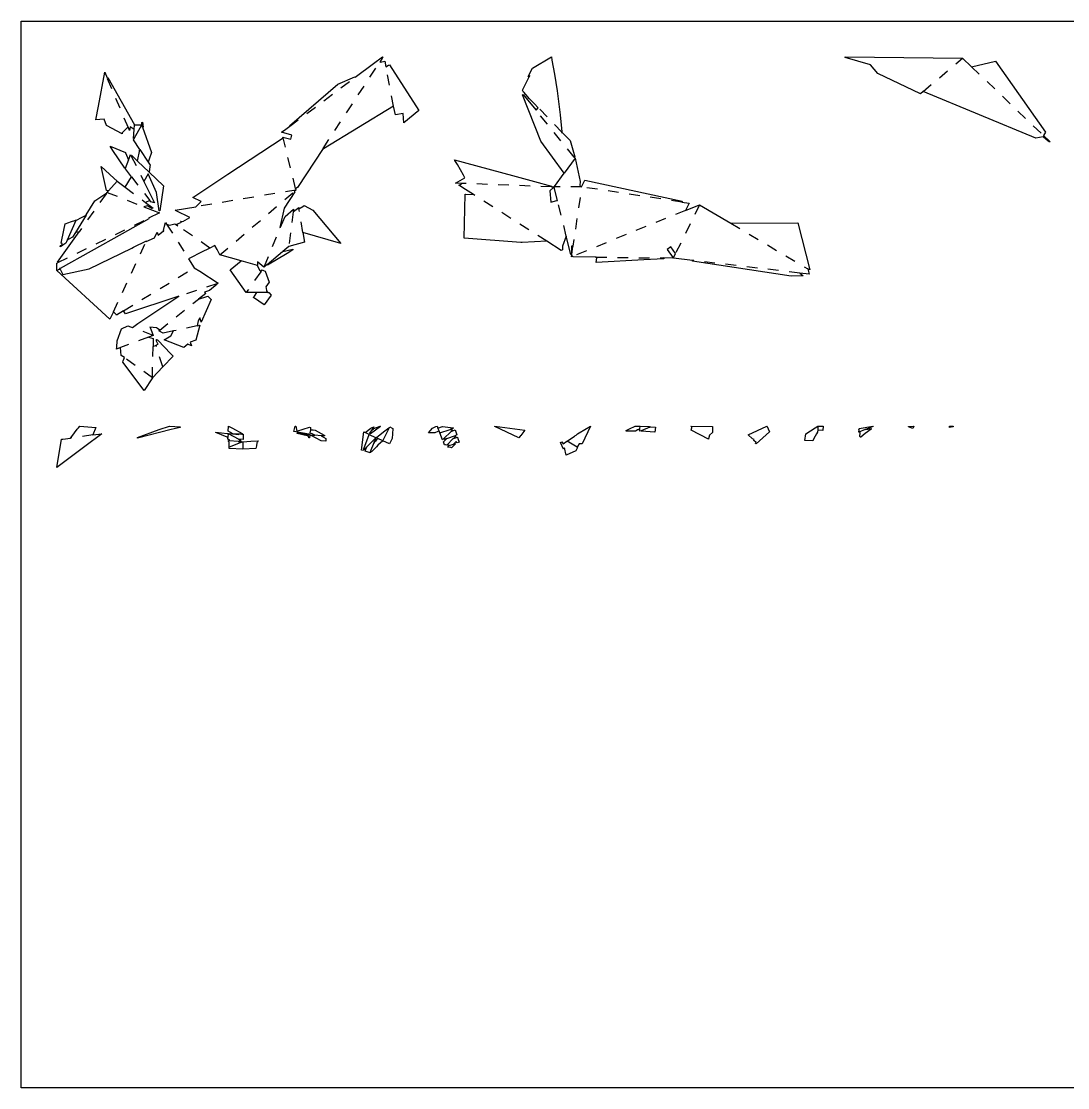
# Model space of a CAD drawing. Header units: metres. Extents: x 0 to 600, y 0 to 300.
# Drawn here: x 0 to 294.3, y 0 to 300 of the extents above; entities that cross this region are included whole.
import ezdxf

# ---------------------------------------------------------------- set-up
doc = ezdxf.new("R2010")
doc.units = ezdxf.units.M

msp = doc.modelspace()

# ---------------------------------------------------------------- linework, layer by layer
at = {"layer": '1'}
for p, q in [((231.752445, 289.827246), (231.77791, 290)), ((238.869848, 287.768009), (231.752445, 289.827246)), ((231.77791, 290), (264.722588, 289.635502)), ((264.722588, 289.635502), (267.29179, 287.184025)), ((267.29179, 287.184025), (274.045993, 288.805406)), ((274.045993, 288.805406), (288.082496, 268.819639)), ((240.934462, 285.333758), (238.869848, 287.768009)), ((252.933004, 279.614175), (240.934462, 285.333758)), ((253.675668, 280.245451), (252.933004, 279.614175)), ((285.323867, 267.14434), (253.675668, 280.245451)), ((287.437065, 267.464537), (285.323867, 267.14434)), ((288.199657, 266.837133), (287.437065, 267.464537)), ((288.082496, 268.819639), (287.519755, 267.882934)), ((287.519755, 267.882934), (289.322366, 266.162922)), ((289.194497, 266.018651), (288.199657, 266.837133)), ((289.322366, 266.162922), (289.194497, 266.018651))]:
    msp.add_line(p, q, dxfattribs=at)
at = {"layer": '10'}
for p, q in [((93.895883, 284.252006), (99.021402, 288.090069)), ((99.021402, 288.090069), (101.572009, 290)), ((101.182293, 289.103039), (100.858445, 288.608489)), ((100.858445, 288.608489), (101.036827, 288.542515)), ((101.036827, 288.542515), (102.253439, 288.790251)), ((101.694401, 289.885083), (101.182293, 289.103039)), ((101.572009, 290), (101.694401, 289.885083)), ((102.253439, 288.790251), (102.559179, 287.228242)), ((21.707471, 276.135731), (23.473094, 285.674441)), ((23.473094, 285.674441), (24.138503, 284.112343)), ((102.559179, 287.228242), (103.323973, 287.619582)), ((103.323973, 287.619582), (103.343417, 287.630931)), ((103.343417, 287.630931), (103.581608, 287.769956)), ((103.581608, 287.769956), (111.846494, 274.925509)), ((24.138503, 284.112343), (24.308126, 284.19605)), ((24.308126, 284.19605), (31.816323, 270.903091)), ((75.386639, 270.633398), (89.012467, 282.359009)), ((89.012467, 282.359009), (93.807264, 284.405679)), ((93.807264, 284.405679), (93.895883, 284.252006)), ((20.987515, 272.246195), (21.707471, 276.135731)), ((104.732018, 276.127299), (85.003749, 264.111967)), ((105.210818, 273.681132), (104.732018, 276.127299)), ((107.452008, 274.106413), (105.210818, 273.681132)), ((107.606839, 271.404528), (107.452008, 274.106413)), ((111.846494, 274.925509), (107.606839, 271.404528)), ((22.077627, 272.368518), (20.987515, 272.246195)), ((23.291971, 272.504782), (22.077627, 272.368518)), ((23.972687, 270.676038), (23.291971, 272.504782)), ((28.343285, 268.377167), (23.972687, 270.676038)), ((29.773055, 270.032717), (28.367213, 268.647721)), ((30.144067, 270.013824), (29.773055, 270.032717)), ((30.445634, 269.305872), (30.144067, 270.013824)), ((30.593269, 270.335681), (30.445634, 269.305872)), ((31.737763, 269.597119), (30.593269, 270.335681)), ((31.816323, 270.903091), (33.906087, 270.845033)), ((33.899507, 271.582758), (34.083752, 271.598845)), ((33.906087, 270.845033), (33.899507, 271.582758)), ((34.083752, 271.598845), (34.306876, 270.261027)), ((34.159899, 270.223014), (34.129549, 270.215164)), ((34.129549, 270.215164), (36.657822, 263.088749)), ((34.215149, 270.237303), (34.159899, 270.223014)), ((34.306876, 270.261027), (34.215149, 270.237303)), ((74.431838, 269.677046), (75.5077, 270.482667)), ((75.5077, 270.482667), (75.386639, 270.633398)), ((28.367213, 268.647721), (28.343285, 268.377167)), ((31.583807, 267.037756), (31.737763, 269.597119)), ((31.736483, 266.992776), (31.583807, 267.037756)), ((58.101997, 256.961674), (73.615166, 267.199711)), ((73.226185, 268.774235), (74.431838, 269.677046)), ((73.22717, 268.773975), (73.226185, 268.774235)), ((76.126447, 268.007115), (73.22717, 268.773975)), ((73.615166, 267.199711), (73.565042, 267.402602)), ((73.565042, 267.402602), (75.806907, 266.810608)), ((75.806907, 266.810608), (76.126447, 268.007115)), ((25.778523, 263.695759), (24.999701, 264.859629)), ((24.999701, 264.859629), (29.261547, 263.134078)), ((31.562521, 266.683896), (31.736483, 266.992776)), ((33.334213, 263.954381), (31.562521, 266.683896)), ((84.892556, 264.22686), (77.696579, 253.237829)), ((85.003749, 264.111967), (84.892556, 264.22686)), ((29.118008, 258.70524), (25.778523, 263.695759)), ((29.261547, 263.134078), (29.273722, 263.002809)), ((29.273722, 263.002809), (30.153749, 261.075335)), ((30.153749, 261.075335), (30.293913, 261.432695)), ((30.293913, 261.432695), (30.728305, 262.540212)), ((30.728305, 262.540212), (30.94229, 262.107618)), ((30.94229, 262.107618), (31.077463, 262.207023)), ((31.077463, 262.207023), (32.675437, 260.682134)), ((32.675437, 260.682134), (32.958257, 262.086947)), ((32.958257, 262.086947), (32.961451, 262.10281)), ((32.961451, 262.10281), (33.021086, 262.399027)), ((33.021086, 262.399027), (33.219232, 263.383251)), ((33.219232, 263.383251), (33.265812, 263.614621)), ((33.265812, 263.614621), (33.334213, 263.954381)), ((35.929243, 261.191464), (35.63126, 260.415491)), ((36.657822, 263.088749), (35.929243, 261.191464)), ((24.002566, 252.44302), (22.422242, 259.194749)), ((22.422242, 259.194749), (26.057399, 255.84529)), ((29.284924, 258.70524), (29.118008, 258.70524)), ((30.974439, 256.292104), (29.262288, 258.50524)), ((29.262288, 258.50524), (29.284924, 258.50524)), ((29.284924, 258.50524), (29.284924, 258.70524)), ((35.63126, 260.415491), (36.212497, 259.520023)), ((36.158435, 259.149203), (35.929243, 257.577143)), ((36.212497, 259.520023), (36.158435, 259.149203)), ((26.057399, 255.84529), (26.967357, 255.006848)), ((26.967357, 255.006848), (29.166924, 253.359092)), ((29.166924, 253.359092), (30.974439, 256.292104)), ((35.654368, 257.062118), (34.494734, 254.925974)), ((38.018182, 251.806862), (35.654368, 257.062118)), ((35.929243, 257.577143), (39.986927, 253.705041)), ((48.256792, 250.464254), (58.101997, 256.961674)), ((24.523058, 252.295191), (24.002566, 252.44302)), ((24.138503, 251.868574), (24.523058, 252.295191)), ((34.494734, 254.925974), (37.471337, 248.908456)), ((39.986927, 253.705041), (38.948928, 246.679665)), ((76.918159, 252.039904), (73.965262, 247.445524)), ((77.237565, 252.536864), (76.788133, 252.153458)), ((76.788133, 252.153458), (76.918159, 252.039904)), ((77.14579, 252.926758), (77.140719, 252.928878)), ((77.140719, 252.928878), (77.237565, 252.536864)), ((77.197007, 252.955684), (77.14579, 252.926758)), ((77.211867, 252.964077), (77.197007, 252.955684)), ((77.696579, 253.237829), (77.211867, 252.964077)), ((18.252964, 245.546739), (20.649461, 249.479629)), ((20.649461, 249.479629), (20.70031, 249.514438)), ((20.70031, 249.514438), (23.742443, 251.596949)), ((23.742443, 251.596949), (23.859849, 251.477382)), ((23.859849, 251.477382), (24.137327, 251.867269)), ((24.137327, 251.867269), (24.138503, 251.868574)), ((36.164045, 249.583994), (34.9006, 249.06384)), ((34.9006, 249.06384), (37.059697, 247.446401)), ((36.435352, 249.233301), (36.164045, 249.583994)), ((37.427477, 248.922208), (36.435352, 249.233301)), ((38.776317, 246.679655), (38.018182, 251.806862)), ((50.578831, 249.282714), (48.256792, 250.464254)), ((49.075892, 247.810016), (50.578831, 249.282714)), ((35.400375, 248.085634), (34.435401, 247.830994)), ((34.435401, 247.830994), (34.494734, 247.807739)), ((34.494734, 247.807739), (36.874024, 246.875189)), ((36.75398, 247.307675), (35.400375, 248.085634)), ((38.862656, 246.095756), (35.786889, 244.593932)), ((37.059697, 247.446401), (36.75398, 247.307675)), ((36.874024, 246.875189), (38.862656, 246.095756)), ((37.471337, 248.908456), (37.427477, 248.922208)), ((38.948928, 246.679665), (38.776317, 246.679655)), ((43.284571, 246.837961), (49.075892, 247.810016)), ((43.564136, 246.700021), (43.284571, 246.837961)), ((47.351557, 244.831285), (43.564136, 246.700021)), ((73.965262, 247.445524), (72.727103, 242.01514)), ((74.176213, 245.125978), (76.555316, 247.127025)), ((76.555316, 247.127025), (76.465985, 246.418679)), ((76.465985, 246.418679), (76.936321, 246.777137)), ((76.936321, 246.777137), (78.046848, 247.623507)), ((78.046848, 247.623507), (78.104511, 247.273419)), ((78.104511, 247.273419), (79.205932, 247.943747)), ((79.205932, 247.943747), (79.574084, 248.167806)), ((79.574084, 248.167806), (81.990885, 246.869333)), ((81.990885, 246.869333), (89.885082, 237.456838)), ((11.934272, 241.258007), (12.304913, 243.031467)), ((12.304913, 243.031467), (13.408581, 243.423623)), ((13.408581, 243.423623), (13.816978, 243.568734)), ((13.816978, 243.568734), (15.290217, 244.092206)), ((15.290217, 244.092206), (15.427492, 244.140983)), ((15.332029, 243.927486), (17.121594, 244.885258)), ((15.427492, 244.140983), (15.332029, 243.927486)), ((17.121594, 244.885258), (18.045142, 245.379538)), ((18.045142, 245.379538), (18.20235, 245.463676)), ((18.20235, 245.463676), (18.252964, 245.546739)), ((35.877111, 244.421737), (28.367213, 240.210877)), ((35.786889, 244.593932), (35.877111, 244.421737)), ((40.284831, 242.380953), (40.545232, 243.438081)), ((40.545232, 243.438081), (40.880902, 242.90788)), ((41.685751, 242.640846), (43.223818, 243.056321)), ((43.223818, 243.056321), (44.029776, 242.494624)), ((43.764949, 242.909138), (44.368413, 243.184895)), ((44.368413, 243.184895), (45.02872, 243.486627)), ((45.02872, 243.486627), (44.756431, 243.736659)), ((44.756431, 243.736659), (45.458737, 243.710699)), ((45.458737, 243.710699), (47.351557, 244.831285)), ((72.939024, 242.131004), (74.176213, 245.125978)), ((10.182929, 232.259837), (16.27577, 240.820936)), ((28.367213, 240.210877), (10.959047, 230.44998)), ((11.164356, 237.574074), (11.934272, 241.258007)), ((15.250573, 240.619516), (14.437111, 239.284543)), ((16.27577, 240.820936), (15.250573, 240.619516)), ((37.434128, 239.107584), (38.225069, 240.642289)), ((38.225069, 240.642289), (38.531753, 239.83037)), ((38.531753, 239.83037), (39.526609, 240.700716)), ((39.526609, 240.700716), (39.865527, 240.997217)), ((39.865527, 240.997217), (39.865527, 240.984701)), ((39.865527, 240.984701), (40.065527, 240.984701)), ((39.99016, 241.184701), (40.284831, 242.380953)), ((40.065527, 241.184701), (39.99016, 241.184701)), ((40.065527, 240.984701), (40.065527, 241.184701)), ((40.880902, 242.90788), (41.685751, 242.640846)), ((44.031304, 242.495388), (43.764949, 242.909138)), ((44.029776, 242.494624), (44.031304, 242.495388)), ((72.727103, 242.01514), (72.939024, 242.131004)), ((89.885082, 237.456838), (79.205932, 240.586421)), ((79.205932, 240.586421), (79.653098, 237.87157)), ((11.033633, 236.948581), (11.317892, 237.007613)), ((11.497346, 237.457685), (11.164356, 237.574074)), ((11.65, 237.031862), (11.282614, 236.789843)), ((11.317892, 237.007613), (11.340068, 236.954218)), ((11.340068, 236.954218), (11.361927, 237.016757)), ((11.361927, 237.016757), (11.466426, 237.31573)), ((11.466426, 237.31573), (11.497346, 237.457685)), ((12.498696, 237.590949), (11.65, 237.031862)), ((12.671158, 237.976646), (12.498696, 237.590949)), ((12.884393, 238.453531), (12.671158, 237.976646)), ((13.408581, 238.734076), (12.884393, 238.453531)), ((14.437111, 239.284543), (13.408581, 238.734076)), ((31.583807, 236.482862), (35.203855, 238.260943)), ((35.101748, 238.042295), (37.434128, 239.107584)), ((35.203855, 238.260943), (35.101748, 238.042295)), ((79.653098, 237.87157), (75.235465, 236.661361)), ((10.955409, 236.574293), (11.028183, 236.922507)), ((11.093248, 236.665096), (10.955409, 236.574293)), ((11.028183, 236.922507), (11.033633, 236.948581)), ((11.282614, 236.789843), (11.093248, 236.665096)), ((19.080489, 230.34153), (31.06536, 236.228213)), ((31.06536, 236.228213), (31.583807, 236.482862)), ((51.021098, 235.213122), (47.024033, 233.204636)), ((52.415173, 235.913631), (51.021098, 235.213122)), ((53.029585, 236.222367), (52.415173, 235.913631)), ((53.037474, 236.216869), (53.029585, 236.222367)), ((54.454045, 236.912783), (53.037474, 236.216869)), ((55.044277, 235.7782), (54.454045, 236.912783)), ((55.827685, 234.272281), (55.044277, 235.7782)), ((61.799801, 232.592507), (55.827685, 234.272281)), ((74.772512, 234.725453), (69.266769, 231.394018)), ((75.235465, 236.661361), (73.51294, 235.21083)), ((73.51294, 235.209104), (76.337586, 235.869616)), ((73.51294, 235.21083), (73.51294, 235.209104)), ((76.377202, 235.696425), (74.772512, 234.725453)), ((76.337586, 235.869616), (76.377202, 235.77239)), ((76.377202, 235.77239), (76.377202, 235.696425)), ((10, 232.002802), (10.18753, 232.094369)), ((10, 229.912234), (10, 232.002802)), ((10.283494, 232.141226), (10.182929, 232.259837)), ((10.18753, 232.094369), (10.283494, 232.141226)), ((47.024033, 233.204636), (48.63598, 230.65852)), ((59.769678, 230.925797), (61.799801, 232.592507)), ((66.414658, 231.394518), (66.31455, 231.394518)), ((66.31455, 231.394518), (66.31455, 231.194518)), ((66.31455, 231.194518), (66.446395, 231.194518)), ((66.415658, 232.279253), (66.414658, 231.394518)), ((66.41577, 232.378772), (66.415658, 232.279253)), ((66.415773, 232.381301), (66.41577, 232.378772)), ((67.098222, 231.797808), (66.415773, 232.381301)), ((66.446395, 231.194518), (66.446904, 231.140262)), ((66.446904, 231.140262), (67.098222, 229.930953)), ((68.255682, 230.793619), (67.098222, 231.797808)), ((68.375727, 231.084224), (68.255682, 230.793619)), ((68.502486, 230.991545), (68.375727, 231.084224)), ((69.158972, 231.54437), (68.502486, 230.991545)), ((69.251373, 231.415491), (69.158972, 231.54437)), ((69.266769, 231.394018), (69.251373, 231.415491)), ((24.916234, 216.231434), (10, 229.912234)), ((10.959047, 230.493909), (10.759047, 230.493909)), ((10.759047, 230.493909), (10.759047, 230.293909)), ((10.759047, 230.293909), (10.908165, 230.293909)), ((10.908165, 230.293909), (11.675632, 228.731401)), ((10.959047, 230.44998), (10.959047, 230.493909)), ((11.675632, 228.731401), (19.080489, 230.34153)), ((48.63598, 230.65852), (50.179938, 229.668801)), ((50.179938, 229.668801), (55.411919, 226.314958)), ((58.754617, 230.092443), (59.769678, 230.925797)), ((63.229261, 223.702377), (58.754617, 230.092443)), ((67.098222, 229.930953), (67.335545, 229.490312)), ((67.335545, 229.490312), (67.754486, 230.080822)), ((67.754486, 230.080822), (68.080081, 229.942604)), ((68.080081, 229.942604), (68.626373, 229.710697)), ((68.626373, 229.710697), (69.713941, 226.630227)), ((55.044277, 226.020108), (52.886229, 224.28935)), ((55.411919, 226.314958), (54.964473, 226.167008)), ((54.964473, 226.167008), (55.044277, 226.020108)), ((69.713941, 226.630227), (68.766158, 225.303453)), ((68.766158, 225.303453), (68.835121, 224.926055)), ((44.317688, 222.646604), (29.287218, 217.676718)), ((32.798277, 214.999009), (44.318453, 222.645031)), ((44.318453, 222.645031), (44.317688, 222.646604)), ((51.868004, 223.472732), (49.812887, 221.824524)), ((49.814118, 221.823293), (52.415173, 222.720737)), ((52.886229, 224.28935), (51.491244, 223.771648)), ((51.491244, 223.771648), (51.868004, 223.472732)), ((52.415173, 222.720737), (52.923028, 222.208295)), ((52.923028, 222.208295), (53.037474, 222.092816)), ((53.037474, 222.092816), (53.384038, 221.743122)), ((63.34522, 223.865824), (63.229261, 223.702377)), ((63.356304, 223.841211), (63.34522, 223.865824)), ((63.419059, 223.701867), (63.356304, 223.841211)), ((66.247594, 223.694277), (63.419059, 223.701867)), ((65.261158, 222.315143), (65.329473, 222.410654)), ((68.333464, 220.217594), (65.261158, 222.315143)), ((65.329473, 222.410654), (65.33376, 222.416647)), ((65.33376, 222.416647), (65.545159, 222.712203)), ((65.545159, 222.712203), (66.247594, 223.694277)), ((70.25662, 222.969408), (68.333464, 220.217594)), ((68.835121, 224.926055), (68.973047, 224.171259)), ((68.973047, 224.171259), (69.251373, 223.813888)), ((69.251373, 223.813888), (69.351014, 223.685949)), ((69.351014, 223.685949), (69.661327, 223.685117)), ((69.661327, 223.685117), (70.25662, 222.969408)), ((49.812887, 221.824524), (49.814118, 221.823293)), ((53.384038, 221.743122), (50.569391, 215.397528)), ((25.882835, 218.301274), (24.916234, 216.231434)), ((26.660556, 217.496468), (25.882835, 218.301274)), ((26.784766, 217.367933), (26.660556, 217.496468)), ((28.776947, 218.579639), (26.784766, 217.367933)), ((29.287218, 217.676718), (28.776947, 218.579639)), ((50.173162, 216.586942), (49.766777, 215.716944)), ((50.504408, 215.719363), (50.173162, 216.586942)), ((27.001853, 210.108931), (28.151349, 213.457837)), ((28.151349, 213.457837), (29.988003, 214.32279)), ((29.988003, 214.32279), (30.728305, 214.044195)), ((30.728305, 214.044195), (31.253948, 213.846381)), ((31.253948, 213.846381), (32.798277, 214.999009)), ((38.045071, 213.792981), (36.163024, 213.983097)), ((36.163024, 213.983097), (36.293653, 213.661657)), ((36.293653, 213.661657), (36.340364, 213.546713)), ((36.340364, 213.546713), (36.396303, 213.409065)), ((36.396303, 213.409065), (37.114926, 211.640737)), ((38.347, 213.54688), (38.045071, 213.792981)), ((38.914694, 213.084155), (38.347, 213.54688)), ((38.705, 212.91598), (38.914694, 213.084155)), ((50.179938, 214.519509), (49.055639, 210.33281)), ((49.766777, 215.716944), (49.434682, 214.355298)), ((49.434682, 214.355298), (50.179938, 214.519509)), ((50.569391, 215.397528), (50.504408, 215.719363)), ((26.840383, 208.348587), (27.001853, 210.108931)), ((37.114926, 211.640737), (35.802269, 211.153241)), ((35.802269, 211.153241), (37.09802, 210.80242)), ((37.09802, 210.80242), (37.05268, 208.553983)), ((37.992237, 210.037004), (37.992305, 210.04273)), ((38.390915, 209.308217), (37.992237, 210.037004)), ((37.992305, 210.04273), (37.998168, 210.53285)), ((37.998168, 210.53285), (38.089487, 210.501801)), ((38.089487, 210.501801), (38.126749, 210.489132)), ((38.126749, 210.489132), (38.126749, 210.355131)), ((38.126749, 210.355131), (38.326749, 210.355131)), ((38.326749, 210.355131), (38.326749, 210.378349)), ((38.326749, 210.378349), (38.390302, 210.312145)), ((38.390302, 210.312145), (42.099471, 206.448207)), ((39.915543, 212.257831), (38.705, 212.91598)), ((42.76574, 212.885849), (39.915543, 212.257831)), ((40.169146, 210.434454), (42.008061, 211.537475)), ((45.67556, 208.259662), (40.169146, 210.434454)), ((42.008061, 211.537475), (42.76574, 212.885849)), ((49.055639, 210.33281), (47.51858, 209.769326)), ((26.735995, 207.786197), (26.840383, 208.348587)), ((27.918019, 208.225179), (26.735995, 207.786197)), ((28.09063, 206.025034), (27.918019, 208.225179)), ((37.05268, 208.553983), (37.924636, 208.931636)), ((37.924636, 208.931636), (37.975289, 208.762164)), ((37.975289, 208.762164), (37.976991, 208.762402)), ((37.976991, 208.762402), (37.979744, 208.992609)), ((37.979744, 208.992609), (38.454342, 209.192271)), ((38.454342, 209.192271), (38.390915, 209.308217)), ((46.800261, 209.171266), (45.67556, 208.259662)), ((47.821836, 208.693299), (46.800261, 209.171266)), ((47.51858, 209.769326), (47.821836, 208.693299)), ((28.990935, 205.376152), (28.09063, 206.025034)), ((28.59618, 204.094587), (28.690292, 204.487385)), ((34.585204, 196.141034), (28.59618, 204.094587)), ((28.690292, 204.487385), (28.990935, 205.376152)), ((42.74832, 205.772284), (39.763396, 202.779585)), ((42.099471, 206.448207), (42.74832, 205.772284)), ((39.763396, 202.779585), (36.874024, 199.69453)), ((36.874024, 199.69453), (34.585204, 196.141034))]:
    msp.add_line(p, q, dxfattribs=at)
at = {"layer": '11'}
for p, q in [((133.154546, 185.976934), (133.20307, 186.141034)), ((133.20307, 186.141034), (141.660493, 185.016335)), ((139.90333, 182.776584), (133.154546, 185.976934)), ((140.271465, 183.331845), (139.90333, 182.776584)), ((140.327223, 183.370015), (140.271465, 183.331845)), ((140.490711, 183.481931), (140.327223, 183.370015)), ((141.660493, 185.016335), (140.490711, 183.481931))]:
    msp.add_line(p, q, dxfattribs=at)
at = {"layer": '13'}
for p, q in [((235.712468, 185.487899), (239.518502, 186.141034)), ((239.518502, 186.141034), (239.566165, 185.965609)), ((235.536463, 185.150912), (235.7032, 185.470153)), ((235.66741, 185.132198), (235.536463, 185.150912)), ((235.554053, 184.427969), (235.558254, 184.454067)), ((235.960433, 184.331036), (235.554053, 184.427969)), ((235.558254, 184.454067), (235.661553, 185.095813)), ((235.661553, 185.095813), (235.66741, 185.132198)), ((235.7032, 185.470153), (235.712468, 185.487899)), ((235.81562, 183.161851), (235.942496, 184.186223)), ((236.084774, 183.031413), (235.81562, 183.161851)), ((235.942496, 184.186223), (235.960433, 184.331036)), ((236.118632, 183.056729), (236.084774, 183.031413)), ((237.40496, 184.018558), (236.118632, 183.056729)), ((239.089471, 185.278119), (237.40496, 184.018558)), ((239.566165, 185.965609), (237.413706, 185.153831)), ((237.413706, 185.153831), (237.414178, 185.152079)), ((237.414178, 185.152079), (237.997921, 185.250005)), ((237.997921, 185.250005), (238.119812, 185.270453)), ((238.119812, 185.270453), (239.02762, 185.422743)), ((239.02762, 185.422743), (239.089471, 185.278119))]:
    msp.add_line(p, q, dxfattribs=at)
at = {"layer": '14'}
for p, q in [((99.154741, 185.417043), (100.917704, 186.141034)), ((100.917704, 186.141034), (101.003815, 185.984795)), ((95.687817, 179.339065), (96.305157, 184.522424)), ((96.305157, 184.522424), (96.701757, 184.329459)), ((96.701757, 184.329459), (98.300184, 185.524653)), ((98.041431, 184.043208), (97.872525, 183.759823)), ((97.872525, 183.759823), (99.665604, 182.919698)), ((98.073871, 184.097635), (98.041431, 184.043208)), ((98.1931, 183.987614), (98.073871, 184.097635)), ((101.003815, 185.984795), (98.1931, 183.987614)), ((98.300184, 185.524653), (98.457321, 185.642149)), ((98.457321, 185.642149), (98.722737, 185.744498)), ((98.727336, 185.193998), (98.658067, 185.077781)), ((98.658067, 185.077781), (98.660164, 185.077781)), ((98.660164, 185.077781), (99.050075, 185.37406)), ((98.722737, 185.744498), (98.935504, 185.826544)), ((99.054265, 185.74251), (98.727336, 185.193998)), ((98.935504, 185.826544), (99.154741, 185.911085)), ((99.050075, 185.37406), (99.154741, 185.417043)), ((99.154741, 185.911085), (99.054265, 185.74251)), ((99.865604, 182.95065), (101.863897, 184.505425)), ((101.863897, 184.505425), (103.367924, 185.675637)), ((103.367924, 185.675637), (103.491571, 185.573345)), ((103.491571, 185.573345), (103.660172, 185.903021)), ((103.660172, 185.903021), (104.352833, 185.520069)), ((104.352833, 185.520069), (104.487763, 185.44547)), ((104.416853, 183.986048), (104.352833, 182.668447)), ((104.487763, 185.44547), (104.416853, 183.986048)), ((97.207329, 180.305789), (96.283, 179.378288)), ((96.93483, 179.594964), (97.20869, 180.304906)), ((97.20869, 180.304906), (97.207329, 180.305789)), ((99.80253, 180.219961), (98.457321, 178.926496)), ((99.297628, 181.659687), (99.159053, 181.659687)), ((99.159053, 181.659687), (99.159053, 181.459687)), ((99.159053, 181.459687), (99.359053, 181.459687)), ((99.360663, 181.823094), (99.297628, 181.659687)), ((99.359053, 181.65618), (99.802531, 182.093947)), ((99.359053, 181.459687), (99.359053, 181.65618)), ((99.62407, 182.505938), (99.360663, 181.823094)), ((99.626329, 182.733091), (99.488006, 182.594293)), ((99.488006, 182.594293), (99.62407, 182.505938)), ((99.665604, 182.772845), (99.626329, 182.733091)), ((99.665604, 182.919698), (99.665604, 182.772845)), ((99.862465, 180.27759), (99.80253, 180.219961)), ((99.802531, 182.093947), (100.322266, 182.623954)), ((100.315483, 180.713182), (99.862465, 180.27759)), ((99.865604, 182.828133), (99.865604, 182.95065)), ((100.322266, 182.623954), (99.865604, 182.828133)), ((101.674095, 182.019534), (100.315483, 180.713182)), ((103.565158, 181.128261), (101.674095, 182.019534)), ((104.352833, 182.668447), (103.565158, 181.128261)), ((96.118782, 179.213506), (95.687817, 179.339065)), ((96.31019, 179.709702), (96.118782, 179.213506)), ((96.283, 179.378288), (96.311967, 179.709702)), ((96.311967, 179.709702), (96.31019, 179.709702)), ((96.716789, 179.029725), (96.93483, 179.594964)), ((98.117112, 178.599373), (96.716789, 179.029725)), ((98.250379, 178.944849), (98.117112, 178.599373)), ((98.384029, 178.856023), (98.250379, 178.944849)), ((98.457321, 178.926496), (98.384029, 178.856023))]:
    msp.add_line(p, q, dxfattribs=at)
at = {"layer": '16'}
for p, q in [((261.066353, 186.079861), (262.067874, 186.141034)), ((261.069491, 185.718994), (261.066353, 186.079861)), ((262.067874, 186.141034), (262.094534, 185.959223)), ((261.108399, 185.728113), (261.069491, 185.718994)), ((262.094534, 185.959223), (261.108399, 185.728113))]:
    msp.add_line(p, q, dxfattribs=at)
at = {"layer": '18'}
for p, q in [((204.406043, 183.661742), (209.726956, 186.141034)), ((209.726956, 186.141034), (209.782443, 186.011316)), ((209.782443, 186.011316), (210.048563, 185.38917)), ((205.638618, 182.50735), (204.406043, 183.661742)), ((210.424496, 184.510302), (206.659885, 181.117662)), ((210.048563, 185.38917), (210.424496, 184.510302)), ((206.150289, 182.337873), (205.638618, 182.50735)), ((206.074623, 182.099), (206.150289, 182.337873)), ((206.736166, 181.479419), (206.074623, 182.099)), ((206.524953, 181.253901), (206.557102, 181.288228)), ((206.592414, 181.185133), (206.524953, 181.253901)), ((206.557102, 181.288228), (206.736166, 181.479419)), ((206.659885, 181.117662), (206.592414, 181.185133))]:
    msp.add_line(p, q, dxfattribs=at)
at = {"layer": '20'}
for p, q in [((156.866707, 184.189242), (160.092364, 186.141034)), ((160.092364, 186.141034), (157.759138, 181.101775)), ((153.502394, 181.899101), (155.56959, 183.287487)), ((155.56959, 183.287487), (155.662029, 183.349571)), ((155.662029, 183.349571), (156.030881, 183.597302)), ((156.030881, 183.597302), (156.355357, 183.8271)), ((156.355357, 183.8271), (156.471234, 183.909164)), ((156.471234, 183.909164), (156.866707, 184.189242)), ((151.660493, 181.471474), (152.017781, 181.732821)), ((152.480463, 179.669421), (151.660493, 181.471474)), ((152.017781, 181.732821), (152.416583, 181.169359)), ((152.416583, 181.169359), (153.473382, 181.916786)), ((152.824234, 180.052492), (152.480463, 179.669421)), ((153.243931, 177.991545), (152.824234, 180.052492)), ((153.473382, 181.916786), (153.502394, 181.899101)), ((156.401922, 180.131664), (155.994715, 179.207106)), ((156.471234, 180.392973), (156.355357, 180.160048)), ((156.355357, 180.160048), (156.401922, 180.131664)), ((156.951072, 181.119136), (156.471234, 180.392973)), ((157.759138, 181.101775), (156.951072, 181.119136)), ((155.994715, 179.207106), (153.243931, 177.991545))]:
    msp.add_line(p, q, dxfattribs=at)
at = {"layer": '21'}
for p, q in [((16.070843, 185.67961), (16.430631, 186.141034)), ((16.430631, 186.141034), (20.92925, 185.760269)), ((13.803515, 182.771785), (14.171276, 183.243435)), ((14.171276, 183.243435), (15.714861, 185.223067)), ((15.714861, 185.223067), (15.717732, 185.226749)), ((15.717732, 185.226749), (16.070843, 185.67961)), ((22.646689, 183.975001), (17.881037, 180.38332)), ((20.92925, 185.760269), (20.150528, 183.63537)), ((20.150528, 183.63537), (22.646689, 183.975001)), ((10, 174.443698), (11.281541, 182.428641)), ((17.881037, 180.38332), (10, 174.443698)), ((11.281541, 182.428641), (11.646137, 182.478248)), ((11.646137, 182.478248), (13.803515, 182.771785))]:
    msp.add_line(p, q, dxfattribs=at)
at = {"layer": '22'}
for p, q in [((58.200715, 184.670914), (58.293772, 186.141034)), ((58.293772, 186.141034), (59.435604, 185.496728)), ((54.69153, 184.362136), (54.716001, 184.459294)), ((54.69153, 184.281746), (54.69153, 184.362136)), ((57.879921, 183.02094), (54.69153, 184.281746)), ((54.716001, 184.459294), (57.879921, 184.087733)), ((57.879921, 184.087733), (58.161705, 184.054641)), ((57.951115, 182.965258), (57.879921, 183.02094)), ((58.161705, 184.054641), (58.500939, 183.867051)), ((58.822011, 184.334251), (58.200715, 184.670914)), ((58.500939, 183.867051), (58.547965, 184.021887)), ((58.547965, 184.021887), (61.136154, 183.802415)), ((59.435604, 183.98797), (58.822011, 184.334251)), ((59.435604, 185.496728), (62.081007, 184.003995)), ((61.142269, 183.89865), (59.435604, 183.98797)), ((61.136154, 183.802415), (61.142269, 183.89865)), ((62.081007, 184.003995), (62.036756, 183.851837)), ((62.036756, 183.851837), (62.382751, 183.833729)), ((62.382751, 183.833729), (62.353406, 182.365266)), ((58.061977, 182.878551), (57.951115, 182.965258)), ((58.040908, 182.630095), (58.061977, 182.878551)), ((58.252996, 182.399485), (58.040908, 182.630095)), ((58.398133, 181.616965), (58.180837, 181.961301)), ((58.180837, 181.961301), (58.480954, 181.945594)), ((58.398133, 182.241672), (58.252996, 182.399485)), ((58.410161, 182.228594), (58.398133, 182.241672)), ((58.482206, 181.483742), (58.398133, 181.616965)), ((58.602129, 182.228594), (58.410161, 182.228594)), ((58.45907, 179.856171), (58.463606, 180.175242)), ((58.463606, 180.175242), (58.482206, 181.483742)), ((58.480954, 181.945594), (58.490558, 182.028594)), ((58.490558, 182.028594), (58.602129, 182.028594)), ((58.602129, 182.028594), (58.602129, 182.228594)), ((61.485541, 182.009554), (61.015132, 181.814526)), ((61.015132, 181.814526), (61.015403, 181.812952)), ((61.015403, 181.812952), (61.9712, 181.762929)), ((61.101799, 182.43077), (61.100544, 182.429516)), ((61.100544, 182.429516), (61.699546, 182.098279)), ((62.353406, 182.365266), (61.101799, 182.43077)), ((61.699546, 182.098279), (61.485541, 182.009554)), ((61.9712, 181.762929), (61.997737, 181.604664)), ((61.997737, 181.604664), (62.340982, 181.743577)), ((62.340982, 181.743577), (64.550838, 181.859231)), ((64.550838, 181.859231), (66.650792, 181.969134)), ((66.104045, 180.525986), (65.95986, 179.842404)), ((66.286772, 181.392293), (66.104045, 180.525986)), ((66.447692, 181.647293), (66.286772, 181.392293)), ((66.650792, 181.969134), (66.447692, 181.647293)), ((62.340982, 179.653007), (58.45907, 179.856171)), ((65.95986, 179.842404), (62.340982, 179.653007))]:
    msp.add_line(p, q, dxfattribs=at)
at = {"layer": '23'}
for p, q in [((223.301573, 185.655702), (224.067867, 186.141034)), ((224.067867, 186.141034), (224.802165, 186.110645)), ((224.802165, 186.110645), (225.536463, 186.080256)), ((225.536463, 186.080256), (225.472212, 184.8526)), ((220.424496, 182.034053), (220.654187, 183.97898)), ((220.654187, 183.97898), (223.301573, 185.655702)), ((223.282618, 183.272521), (222.63677, 182.029071)), ((223.71609, 183.97898), (223.282618, 183.272521)), ((223.976965, 184.404147), (223.71609, 183.97898)), ((223.981723, 184.495049), (223.976965, 184.404147)), ((224.005295, 184.945454), (223.981723, 184.495049)), ((225.472212, 184.8526), (224.005295, 184.945454)), ((222.616604, 181.990245), (220.424496, 182.034053)), ((222.63677, 182.029071), (222.616604, 181.990245))]:
    msp.add_line(p, q, dxfattribs=at)
at = {"layer": '24'}
for p, q in [((188.604667, 185.790326), (188.359096, 186.141034)), ((188.359096, 186.141034), (194.406043, 186.009587)), ((194.406043, 186.009587), (194.406043, 184.347083)), ((188.459682, 185.002496), (188.582133, 185.667875)), ((193.251928, 182.407675), (188.459682, 185.002496)), ((188.582133, 185.667875), (188.604667, 185.790326)), ((193.582508, 183.579253), (193.296503, 182.560587)), ((194.386554, 184.314333), (193.582508, 183.579253)), ((194.406043, 184.347083), (194.386554, 184.314333)), ((193.255039, 182.412903), (193.251928, 182.407675)), ((193.296503, 182.560587), (193.255039, 182.412903))]:
    msp.add_line(p, q, dxfattribs=at)
at = {"layer": '25'}
for p, q in [((116.639926, 185.9874), (116.968957, 186.141034)), ((116.968957, 186.141034), (117.202878, 185.563031)), ((114.487763, 184.20315), (115.671469, 185.535198)), ((116.284265, 184.20315), (114.487763, 184.20315)), ((115.671469, 185.535198), (116.639926, 185.9874)), ((117.18334, 184.622956), (116.284265, 184.20315)), ((117.490288, 184.766279), (117.18334, 184.622956)), ((117.202878, 185.563031), (118.432716, 185.9874)), ((117.519759, 184.78004), (117.490288, 184.766279)), ((117.753229, 184.20315), (117.519759, 184.78004)), ((118.498625, 182.249982), (117.753229, 184.20315)), ((118.432716, 185.9874), (121.508269, 185.664593)), ((121.027995, 185.333143), (120.62174, 185.19296)), ((120.62174, 185.19296), (120.621915, 185.191372)), ((120.621915, 185.191372), (121.358091, 185.107796)), ((121.358091, 185.107796), (120.874321, 184.624305)), ((120.874321, 184.624305), (120.875164, 184.622956)), ((120.875164, 184.622956), (122.06027, 185.031889)), ((121.526499, 185.505157), (121.027995, 185.333143)), ((121.508269, 185.664593), (121.526499, 185.505157)), ((122.251318, 183.381699), (121.519208, 182.637308)), ((121.520054, 182.635968), (122.690308, 183.039777)), ((122.06027, 185.031889), (122.494262, 183.628719)), ((122.494262, 183.628719), (122.166743, 183.515705)), ((122.166743, 183.515705), (122.251318, 183.381699)), ((122.690308, 183.039777), (122.824281, 182.637308)), ((118.749367, 182.500579), (118.498625, 182.249982)), ((118.706413, 181.668488), (119.210481, 182.163724)), ((118.992207, 180.868695), (118.706413, 181.668488)), ((118.833736, 182.365615), (118.749367, 182.500579)), ((119.701216, 182.664949), (118.833736, 182.365615)), ((119.356297, 180.824599), (118.992207, 180.868695)), ((119.210481, 182.163724), (119.702062, 182.663609)), ((119.695986, 180.783459), (119.356297, 180.824599)), ((119.926986, 180.751389), (119.695986, 180.783459)), ((119.702062, 182.663609), (119.701216, 182.664949)), ((119.900525, 180.190596), (120.381493, 180.688289)), ((119.921132, 180.187919), (119.900525, 180.190596)), ((120.778652, 180.076524), (119.921132, 180.187919)), ((120.178531, 180.716466), (119.926986, 180.751389)), ((120.270974, 180.703632), (120.178531, 180.716466)), ((120.381493, 180.688289), (120.270974, 180.703632)), ((121.036925, 180.042974), (120.778652, 180.076524)), ((122.145331, 181.131962), (121.036925, 180.042974)), ((121.519208, 182.637308), (121.520054, 182.635968)), ((122.284042, 181.788668), (121.532258, 181.087049)), ((121.532258, 181.087049), (121.533093, 181.085661)), ((121.533093, 181.085661), (122.061171, 181.26788)), ((122.061171, 181.26788), (122.145331, 181.131962)), ((122.549478, 181.436375), (122.284042, 181.788668)), ((123.154546, 181.64516), (122.549478, 181.436375)), ((122.824281, 182.637308), (123.154546, 181.64516))]:
    msp.add_line(p, q, dxfattribs=at)
at = {"layer": '26'}
for p, q in [((76.650792, 184.623143), (77.000965, 186.140105)), ((77.000965, 186.140105), (77.159097, 186.141034)), ((77.159097, 186.141034), (77.168701, 186.101552)), ((77.168701, 186.101552), (77.519257, 184.660442)), ((80.911091, 183.827601), (76.650792, 184.623143)), ((77.519257, 184.660442), (81.023883, 185.778198)), ((77.621331, 184.149246), (77.638406, 184.233359)), ((77.621331, 184.059582), (77.621331, 184.149246)), ((80.8222, 183.323606), (77.621331, 184.059582)), ((77.638406, 184.233359), (77.684829, 184.247179)), ((77.684829, 184.247179), (80.910903, 183.678191)), ((80.84507, 182.808581), (80.8222, 183.323606)), ((80.910903, 183.678191), (80.911091, 183.827601)), ((81.023883, 185.778198), (81.373648, 185.71651)), ((81.118633, 183.641553), (81.030619, 182.802995)), ((81.193015, 184.246769), (81.118633, 183.641553)), ((81.373648, 184.153314), (81.193015, 184.246769)), ((81.373648, 185.71651), (81.297733, 185.098815)), ((81.297733, 185.098815), (82.11093, 185.041798)), ((81.852319, 183.905661), (81.373648, 184.153314)), ((81.484853, 183.522597), (81.510928, 183.614047)), ((81.484853, 183.448317), (81.484853, 183.522597)), ((84.320474, 181.952096), (81.484853, 183.448317)), ((81.510928, 183.614047), (82.52266, 183.54311)), ((82.523109, 183.544661), (81.852319, 183.905661)), ((82.11093, 185.041798), (82.657934, 185.003445)), ((82.52266, 183.54311), (82.523109, 183.544661)), ((82.657934, 185.003445), (84.320474, 184.080364)), ((84.320474, 184.080364), (85.364081, 183.50093)), ((84.361109, 183.414207), (84.360648, 183.412677)), ((84.360648, 183.412677), (84.99333, 183.054328)), ((85.318435, 183.347084), (84.361109, 183.414207)), ((84.99333, 183.054328), (85.687817, 182.676313)), ((85.364081, 183.50093), (85.318435, 183.347084)), ((81.030619, 182.802995), (80.84507, 182.808581)), ((85.687817, 181.856225), (84.320474, 181.952096)), ((85.687817, 182.676313), (85.687817, 181.856225))]:
    msp.add_line(p, q, dxfattribs=at)
at = {"layer": '27'}
for p, q in [((171.049236, 185.30873), (172.662588, 186.09373)), ((172.662588, 186.09373), (174.045846, 186.09373)), ((174.045846, 186.09373), (174.047375, 186.141034)), ((174.047375, 186.141034), (176.720457, 185.968077)), ((170.092364, 184.84315), (171.049236, 185.30873)), ((170.128095, 184.688048), (170.092364, 184.84315)), ((172.7522, 184.688048), (170.128095, 184.688048)), ((173.235989, 184.933934), (172.7522, 184.688048)), ((173.269492, 184.950963), (173.235989, 184.933934)), ((173.469492, 185.101788), (173.269492, 185.101788)), ((173.269492, 185.101788), (173.269492, 184.950963)), ((173.684834, 185.1552), (173.469492, 185.050437)), ((173.469492, 185.050437), (173.469492, 185.101788)), ((174.000418, 185.30873), (173.684834, 185.1552)), ((174.000418, 184.688048), (174.020797, 185.318645)), ((174.010042, 185.313412), (174.000418, 185.30873)), ((174.328536, 184.822244), (174.000418, 184.688048)), ((174.020797, 185.318645), (174.010042, 185.313412)), ((174.354178, 184.665159), (174.328536, 184.822244)), ((178.21842, 184.415129), (174.354178, 184.665159)), ((176.720457, 185.968077), (176.746099, 185.810992)), ((176.746099, 185.810992), (177.074215, 185.945187)), ((177.074215, 185.945187), (178.359096, 185.86205)), ((178.359096, 185.86205), (178.21842, 184.415129))]:
    msp.add_line(p, q, dxfattribs=at)
at = {"layer": '6'}
for p, q in [((249.566165, 185.876916), (249.589992, 186.035184)), ((249.589992, 186.035184), (251.066353, 186.141034)), ((251.066353, 186.141034), (250.78866, 185.402157)), ((250.78866, 185.402157), (249.566165, 185.876916))]:
    msp.add_line(p, q, dxfattribs=at)
at = {"layer": '8'}
for p, q in [((38.812705, 185.137914), (41.642698, 186.141034)), ((41.642698, 186.141034), (43.159443, 186.041257)), ((43.159443, 186.041257), (44.676187, 185.941481)), ((32.646689, 182.952306), (38.812705, 185.137914)), ((42.125722, 185.128794), (32.701757, 182.769747)), ((44.69153, 185.771078), (42.125722, 185.128794)), ((44.676187, 185.941481), (44.69153, 185.771078)), ((32.701757, 182.769747), (32.646689, 182.952306))]:
    msp.add_line(p, q, dxfattribs=at)
at = {"layer": '9'}
for p, q in [((143.829596, 286.784008), (149.095811, 290)), ((149.095811, 290), (149.263353, 289.033276)), ((149.263353, 289.033276), (149.938916, 285.135249)), ((142.568229, 284.480071), (143.829596, 286.784008)), ((149.938916, 285.135249), (150.757069, 280.414473)), ((141.013107, 280.643928), (143.068534, 284.800227)), ((142.66903, 284.411909), (142.568229, 284.480071)), ((142.746901, 284.411909), (142.66903, 284.411909)), ((143.067036, 284.801194), (142.746901, 284.411909)), ((143.068534, 284.800227), (143.067036, 284.801194)), ((141.004132, 279.35106), (141.152073, 279.437853)), ((146.168765, 266.328271), (141.004132, 279.35106)), ((141.275281, 280.05078), (141.013107, 280.643928)), ((141.152073, 279.437853), (141.920597, 278.494395)), ((141.316082, 280.058103), (141.275281, 280.05078)), ((141.884918, 279.40977), (141.316082, 280.058103)), ((142.469286, 278.743734), (141.884918, 279.40977)), ((150.757069, 280.414473), (151.523458, 273.678165)), ((141.920597, 278.494395), (144.774074, 274.991396)), ((142.84525, 278.315228), (142.469286, 278.743734)), ((144.361702, 276.755617), (142.84525, 278.315228)), ((145.423634, 275.663462), (144.361702, 276.755617)), ((144.774074, 274.991396), (145.423634, 275.663462)), ((151.523458, 273.678165), (152.064589, 268.921801)), ((152.064589, 268.921801), (151.975966, 268.921801)), ((151.975966, 268.921801), (151.975966, 268.721801)), ((151.975966, 268.721801), (152.173199, 268.721801)), ((152.173199, 268.721801), (153.341934, 267.519803)), ((153.341934, 267.519803), (154.395913, 266.435827)), ((152.713827, 257.255616), (146.168765, 266.328271)), ((154.395913, 266.435827), (155.686113, 261.847803)), ((121.956988, 260.836979), (121.846494, 261.034734)), ((121.846494, 261.034734), (138.14248, 256.594389)), ((155.686113, 261.847803), (155.541677, 261.772819)), ((155.541677, 261.772819), (155.794467, 261.462487)), ((155.794467, 261.462487), (157.233672, 254.981681)), ((122.103258, 260.575196), (121.956988, 260.836979)), ((122.154903, 260.605939), (122.103258, 260.575196)), ((122.677013, 259.686064), (122.154903, 260.605939)), ((124.354022, 256.731433), (122.677013, 259.686064)), ((122.144639, 254.474399), (124.74884, 255.964194)), ((124.74884, 255.964194), (124.354022, 256.731433)), ((138.14248, 256.594389), (144.30799, 254.914405)), ((149.959548, 253.494417), (152.713827, 257.255616)), ((157.578126, 253.430589), (158.545953, 255.283638)), ((158.545953, 255.283638), (185.922444, 249.423207)), ((123.934166, 254.404733), (122.144639, 254.474399)), ((123.030488, 253.910952), (123.753396, 254.231703)), ((124.951485, 252.689097), (123.030488, 253.910952)), ((123.753396, 254.231703), (123.934166, 254.404733)), ((127.157635, 251.285869), (124.951485, 252.689097)), ((144.30799, 254.914405), (149.126434, 253.601471)), ((149.786319, 253.303839), (148.650575, 252.275111)), ((148.650575, 252.275111), (148.98735, 249.163001)), ((149.126434, 253.601471), (149.099326, 253.425055)), ((149.099326, 253.425055), (149.786319, 253.39831)), ((149.786319, 253.39831), (149.786319, 253.303839)), ((150.824879, 249.592005), (149.911002, 253.294417)), ((149.911002, 253.294417), (149.986319, 253.294417)), ((149.986319, 253.494417), (149.959548, 253.494417)), ((149.986319, 253.294417), (149.986319, 253.494417)), ((157.129662, 253.819085), (157.112583, 253.782001)), ((157.112583, 253.782001), (157.578126, 253.430589)), ((157.233672, 254.981681), (157.129662, 253.819085)), ((124.578543, 238.969798), (124.854552, 251.378518)), ((124.854552, 251.378518), (124.943618, 251.374935)), ((124.943618, 251.374935), (127.157635, 251.285869)), ((148.98735, 249.163001), (150.650978, 249.551405)), ((150.650978, 249.551405), (150.824879, 249.592005)), ((185.922444, 249.423207), (185.805281, 249.139044)), ((185.805281, 249.139044), (187.820085, 248.832721)), ((187.820085, 248.832721), (186.783777, 246.754474)), ((186.783777, 246.754474), (190.790516, 248.381108)), ((190.790516, 248.381108), (199.530523, 243.204399)), ((199.530523, 243.204399), (199.726869, 243.20543)), ((199.726869, 243.20543), (218.424415, 243.303603)), ((218.424415, 243.303603), (221.752445, 230.042348)), ((140.514637, 237.779915), (124.578543, 238.969798)), ((140.812945, 237.793918), (140.514637, 237.779915)), ((140.910519, 237.798497), (140.812945, 237.793918)), ((147.850303, 238.12424), (140.910519, 237.798497)), ((151.876981, 235.56306), (147.850303, 238.12424)), ((153.29085, 239.601563), (152.20667, 236.718809)), ((154.574161, 234.402453), (153.29085, 239.601563)), ((152.068828, 235.626426), (151.876981, 235.56306)), ((152.255519, 235.688088), (152.068828, 235.626426)), ((152.20667, 236.718809), (152.255519, 235.688088)), ((154.661841, 234.412328), (154.574161, 234.402453)), ((154.748655, 234.422884), (154.661841, 234.412328)), ((154.73665, 233.744159), (155.153948, 236.635302)), ((154.789609, 236.738455), (154.748655, 234.422884)), ((155.068382, 236.736134), (154.789609, 236.738455)), ((155.268382, 236.835302), (155.068382, 236.835302)), ((155.068382, 236.835302), (155.068382, 236.736134)), ((155.153948, 236.635302), (155.268382, 236.635302)), ((155.268382, 236.635302), (155.268382, 236.835302)), ((182.714036, 236.517338), (181.661604, 235.842227)), ((181.661604, 235.842227), (183.312599, 233.485543)), ((184.021804, 234.679356), (182.714036, 236.517338)), ((183.432056, 233.485543), (184.021804, 234.679356)), ((155.12007, 233.899818), (154.73665, 233.744159)), ((155.150429, 233.738979), (155.12007, 233.899818)), ((161.703912, 233.656937), (155.150429, 233.738979)), ((161.655935, 232.103628), (161.882152, 233.450634)), ((175.144572, 232.899481), (161.655935, 232.103628)), ((161.69684, 233.461749), (161.703912, 233.656937)), ((161.882152, 233.450634), (161.69684, 233.461749)), ((180.685932, 233.226432), (175.144572, 232.899481)), ((183.282655, 233.386795), (180.681454, 233.419359)), ((180.681454, 233.419359), (180.685932, 233.226432)), ((183.312599, 233.485543), (183.282655, 233.485543)), ((183.282655, 233.485543), (183.282655, 233.386795)), ((183.482655, 233.485543), (183.432056, 233.485543)), ((183.482655, 233.373719), (183.482655, 233.485543)), ((188.809888, 232.743836), (183.482655, 233.373719)), ((188.783769, 232.552108), (188.809888, 232.743836)), ((216.583754, 228.262346), (188.783769, 232.552108)), ((219.922176, 228.387744), (216.583754, 228.262346)), ((221.640577, 228.861991), (218.954471, 229.179592)), ((218.954471, 229.179592), (219.782066, 228.502392)), ((219.782066, 228.502392), (219.922176, 228.387744)), ((221.752445, 230.042348), (221.271375, 230.327287)), ((221.271375, 230.327287), (221.640577, 228.861991))]:
    msp.add_line(p, q, dxfattribs=at)
at = {"layer": 'fold-line'}
for p, q in [((262.818871, 288.017313), (264.722588, 289.635502)), ((98.040414, 284.305053), (99.683896, 286.814827)), ((258.247269, 284.131382), (260.53307, 286.074347)), ((267.29179, 287.184025), (269.462254, 285.113014)), ((25.441298, 281.053932), (24.265606, 283.813958)), ((89.915895, 281.271732), (92.31726, 283.06991)), ((103.579481, 282.015563), (103.003212, 284.959695)), ((253.675668, 280.245451), (255.961468, 282.188416)), ((271.632718, 283.042004), (273.803183, 280.970993)), ((85.113163, 277.675377), (87.514529, 279.473555)), ((94.75345, 279.285504), (96.396932, 281.795278)), ((104.732018, 276.127299), (104.155749, 279.071431)), ((27.792682, 275.533878), (26.61699, 278.293905)), ((91.466485, 274.265956), (93.109967, 276.77573)), ((275.973647, 278.899983), (278.144111, 276.828972)), ((80.310432, 274.079022), (82.711797, 275.877199)), ((147.893264, 273.123545), (145.801913, 275.274417)), ((147.962908, 271.076703), (146.068216, 273.402674)), ((280.314576, 274.757962), (282.48504, 272.686951)), ((30.144067, 270.013824), (28.968375, 272.773851)), ((31.736483, 266.992776), (33.906087, 270.845033)), ((31.737763, 269.597119), (31.816323, 270.903091)), ((34.129549, 270.215164), (33.906087, 270.845033)), ((75.5077, 270.482667), (77.909066, 272.280844)), ((88.179521, 269.246408), (89.823003, 271.756182)), ((152.075966, 268.821801), (149.984615, 270.972673)), ((284.655505, 270.615941), (286.825969, 268.54493)), ((74.262691, 264.57864), (73.615166, 267.199711)), ((151.752292, 266.424761), (149.8576, 268.750732)), ((84.892556, 264.22686), (86.536038, 266.736634)), ((155.541677, 261.772819), (153.646985, 264.09879)), ((30.153749, 261.075335), (29.184924, 258.60524)), ((30.94229, 262.107619), (32.272423, 259.418614)), ((33.334213, 263.954381), (35.63126, 260.415491)), ((75.701705, 258.753759), (74.982198, 261.6662)), ((155.794467, 261.462487), (152.713827, 257.255616)), ((32.675437, 260.682134), (35.929243, 257.577143)), ((26.967358, 255.006848), (24.523058, 252.295191)), ((30.97444, 256.292104), (32.810125, 253.919287)), ((33.602555, 256.729609), (34.494734, 254.925974)), ((77.140719, 252.928878), (76.421212, 255.841319)), ((29.166924, 253.359092), (31.56793, 251.560434)), ((77.237565, 252.536864), (74.278951, 252.04027)), ((125.117492, 254.358666), (123.934166, 254.404733)), ((131.11295, 254.125263), (128.115221, 254.241965)), ((137.108409, 253.89186), (134.11068, 254.008562)), ((143.103868, 253.658458), (140.106138, 253.775159)), ((149.099326, 253.425055), (146.101597, 253.541756)), ((151.578191, 253.402373), (149.886319, 253.394417)), ((157.578125, 253.430589), (154.578158, 253.416481)), ((157.578126, 253.430589), (157.578118, 253.430533)), ((162.077942, 252.746455), (159.112025, 253.197381)), ((168.009777, 251.844602), (165.04386, 252.295528)), ((23.859849, 251.477383), (22.120339, 249.033184)), ((24.137327, 251.867269), (26.930448, 250.772521)), ((29.723569, 249.677772), (32.51669, 248.583023)), ((33.968935, 249.761775), (34.9006, 249.06384)), ((34.645811, 251.546471), (36.164045, 249.583994)), ((59.485883, 249.5573), (56.52727, 249.060706)), ((65.40311, 250.550488), (62.444497, 250.053894)), ((71.320337, 251.543676), (68.361724, 251.047082)), ((74.086346, 249.848587), (76.368679, 251.795625)), ((127.599576, 251.004771), (127.157635, 251.285869)), ((132.662258, 247.784638), (130.130917, 249.394704)), ((157.149547, 250.461291), (156.720978, 247.492061)), ((173.941612, 250.942749), (170.975694, 251.393676)), ((179.873446, 250.040896), (176.907529, 250.491823)), ((185.805281, 249.139044), (182.839363, 249.58997)), ((20.380829, 246.588986), (18.64132, 244.144787)), ((53.568656, 248.564112), (50.610042, 248.067518)), ((69.521681, 245.954511), (71.804013, 247.901549)), ((76.465985, 246.418679), (76.090621, 243.442255)), ((78.230806, 246.506651), (78.104511, 247.273419)), ((137.724939, 244.564505), (135.193599, 246.174572)), ((151.853006, 245.426733), (151.134084, 248.339318)), ((186.783777, 246.754474), (184.00411, 245.626001)), ((190.790516, 248.381108), (189.461794, 245.691406)), ((15.332029, 243.927486), (12.884393, 238.453531)), ((18.20235, 245.463676), (15.250573, 240.619516)), ((31.849928, 242.671606), (34.545732, 243.987904)), ((64.957015, 242.060434), (67.239348, 244.007473)), ((79.205932, 240.586421), (78.718369, 243.546536)), ((156.292409, 244.52283), (155.863839, 241.5536)), ((181.224444, 244.497527), (178.444777, 243.369053)), ((188.133072, 243.001704), (186.80435, 240.312002)), ((199.530523, 243.204399), (202.111729, 241.67555)), ((16.90181, 241.700589), (16.27577, 240.820936)), ((26.458319, 240.039011), (29.154124, 241.355309)), ((40.880902, 242.90788), (42.485638, 240.373156)), ((48.107109, 239.652999), (45.645871, 241.368315)), ((60.39235, 238.166358), (62.674683, 240.113396)), ((75.715257, 240.46583), (75.339892, 237.489406)), ((142.787621, 241.344372), (140.25628, 242.954439)), ((153.29085, 239.601563), (152.571928, 242.514148)), ((175.66511, 242.24058), (172.885443, 241.112106)), ((204.692934, 240.146702), (207.27414, 238.617853)), ((21.066711, 237.406416), (23.762515, 238.722714)), ((33.49914, 234.610532), (34.768524, 237.328742)), ((44.090373, 237.838432), (45.695108, 235.303709)), ((53.029585, 236.222367), (50.568347, 237.937683)), ((70.666501, 236.629704), (71.811888, 239.402445)), ((147.850303, 238.12424), (145.318962, 239.734306)), ((155.43527, 238.58437), (155.168382, 236.735302)), ((164.546443, 237.726685), (161.766776, 236.598211)), ((170.105777, 239.983632), (167.32611, 238.855158)), ((185.475628, 237.6223), (184.146906, 234.932597)), ((209.855345, 237.089004), (212.436551, 235.560155)), ((15.675102, 234.773821), (18.370907, 236.090119)), ((55.827685, 234.272282), (58.110017, 236.21932)), ((69.158972, 231.54437), (73.510103, 235.20844)), ((158.98711, 235.469737), (156.207443, 234.341264)), ((215.017756, 234.031307), (217.598961, 232.502458)), ((10.283494, 232.141226), (12.979298, 233.457523)), ((30.960371, 229.174113), (32.229755, 231.892323)), ((66.414553, 231.294517), (61.799801, 232.592507)), ((68.375727, 231.084224), (69.521114, 233.856964)), ((161.703911, 233.656937), (164.703676, 233.619383)), ((167.703441, 233.581829), (170.703206, 233.544276)), ((173.702971, 233.506722), (176.702736, 233.469168)), ((179.702501, 233.431614), (180.681454, 233.419359)), ((189.162002, 232.702203), (188.809888, 232.743836)), ((195.120496, 231.997681), (192.141249, 232.349942)), ((201.078989, 231.293159), (198.099742, 231.64542)), ((10, 229.912234), (10.859047, 230.393909)), ((44.155693, 227.93347), (46.718818, 229.492442)), ((67.335545, 229.490312), (65.599665, 227.043535)), ((207.037483, 230.588636), (204.058236, 230.940897)), ((212.995977, 229.884114), (210.01673, 230.236375)), ((218.954471, 229.179592), (215.975224, 229.531853)), ((220.180167, 230.973609), (221.271375, 230.327287)), ((28.421603, 223.737694), (29.690987, 226.455903)), ((39.029444, 224.815527), (41.592569, 226.374498)), ((54.964473, 226.167008), (52.116142, 225.225195)), ((33.903195, 221.697583), (36.46632, 223.256555)), ((49.267811, 224.283383), (46.41948, 223.341571)), ((63.863785, 224.596758), (63.34522, 223.865824)), ((69.351014, 223.685949), (66.247594, 223.694277)), ((25.882835, 218.301274), (27.152219, 221.019484)), ((28.776947, 218.579639), (31.340071, 220.138611)), ((48.275972, 220.591916), (49.809263, 221.821618)), ((43.595333, 216.838035), (45.935652, 218.714975)), ((31.499404, 213.754009), (31.253948, 213.846381)), ((38.914694, 213.084155), (41.255014, 214.961095)), ((43.575237, 213.064215), (42.76574, 212.885849)), ((49.434682, 214.355298), (46.504959, 213.709757)), ((35.802269, 211.153241), (32.98995, 210.108798)), ((37.114925, 211.640737), (34.307165, 212.697373)), ((30.17763, 209.064356), (27.918019, 208.225179)), ((36.994993, 205.69331), (37.05268, 208.553983)), ((38.045187, 208.528303), (37.976923, 208.756699)), ((32.006516, 203.202715), (29.572763, 204.956808)), ((39.763395, 202.779584), (38.904291, 205.653943)), ((36.874024, 199.69453), (34.44027, 201.448623)), ((36.874024, 199.69453), (36.934509, 202.69392)), ((174.020797, 185.318645), (174.045846, 186.09373)), ((224.067867, 186.141034), (224.005295, 184.945454)), ((20.150529, 183.63537), (17.177918, 183.230911)), ((58.161705, 184.054641), (58.061977, 182.878551)), ((61.097908, 182.430974), (58.500939, 183.867051)), ((62.036756, 183.851837), (61.142269, 183.898651)), ((81.118633, 183.641553), (80.910903, 183.678191)), ((81.297733, 185.098815), (81.193015, 184.246769)), ((84.357501, 183.41446), (82.526492, 183.542841)), ((96.312488, 179.715659), (97.872525, 183.759823)), ((97.872525, 183.759823), (96.701757, 184.329459)), ((98.073871, 184.097635), (98.656331, 185.074869)), ((101.674096, 182.019533), (103.491571, 185.573345)), ((117.519759, 184.78004), (117.202878, 185.563031)), ((117.753229, 184.20315), (120.61832, 185.19178)), ((118.749367, 182.500579), (120.871813, 184.621799)), ((119.704491, 182.666079), (122.166743, 183.515705)), ((176.746099, 185.810992), (174.328536, 184.822244)), ((237.40496, 185.150533), (235.558254, 184.454067)), ((14.205307, 182.826453), (13.803515, 182.771785)), ((61.997738, 181.604664), (58.463593, 180.174379)), ((61.01179, 181.813141), (58.480954, 181.945594)), ((62.340982, 181.743577), (62.340982, 179.653007)), ((97.210105, 180.308575), (99.488006, 182.594293)), ((98.250379, 178.944849), (99.257671, 181.556103)), ((101.674095, 182.019534), (100.322266, 182.623954)), ((119.695949, 180.783464), (121.516778, 182.634838)), ((120.381493, 180.688289), (121.529409, 181.084389)), ((156.355357, 180.160048), (153.502394, 181.899101))]:
    msp.add_line(p, q, dxfattribs=at)
at = {"layer": 'sheet_boundary'}
for p, q in [((0, 300), (600, 300)), ((0, 0), (0, 300)), ((600, 0), (0, 0))]:
    msp.add_line(p, q, dxfattribs=at)

doc.saveas('drawing.dxf')
